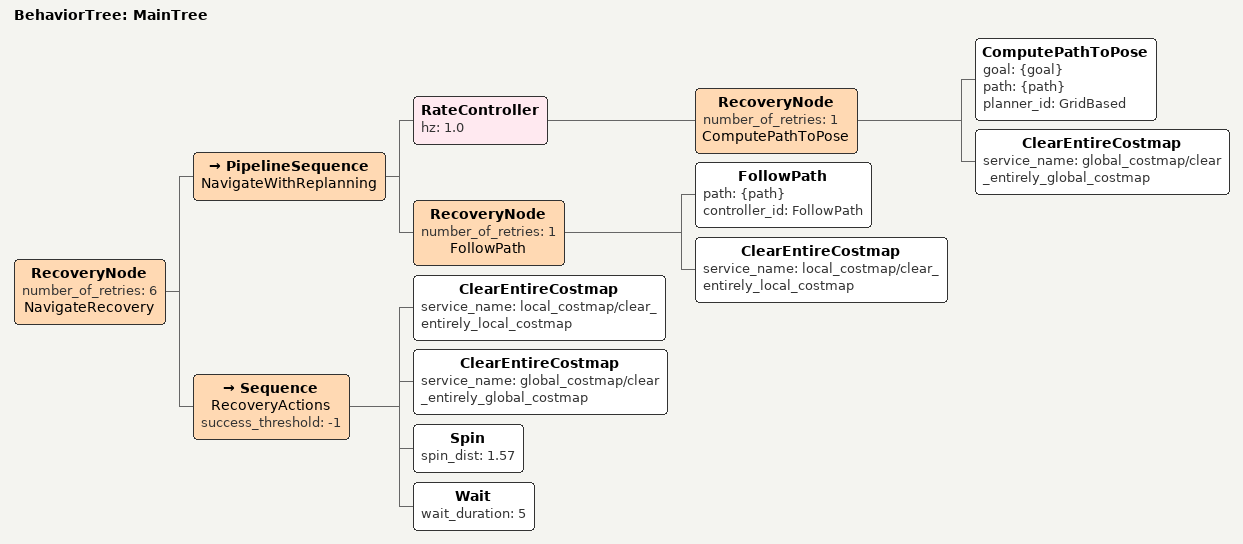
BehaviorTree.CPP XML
<!-- navigate_w_replanning_and_recovery.xml -->
<!--  BehaviorTree.CPP 4.x 兼容版 -->
<root BTCPP_format="4" main_tree_to_execute="MainTree">
  <BehaviorTree ID="MainTree">
    <RecoveryNode number_of_retries="6" name="NavigateRecovery">
      <PipelineSequence name="NavigateWithReplanning">
        <RateController hz="1.0">
          <RecoveryNode number_of_retries="1" name="ComputePathToPose">
            <ComputePathToPose goal="{goal}" path="{path}" planner_id="GridBased"/>
            <ClearEntireCostmap service_name="global_costmap/clear_entirely_global_costmap"/>
          </RecoveryNode>
        </RateController>

        <RecoveryNode number_of_retries="1" name="FollowPath">
          <FollowPath path="{path}" controller_id="FollowPath"/>
          <ClearEntireCostmap service_name="local_costmap/clear_entirely_local_costmap"/>
        </RecoveryNode>
      </PipelineSequence>

      <!-- 4.x 把 SequenceStar 合并到 Sequence，success_threshold="-1" 等价于原 STAR 模式 -->
      <Sequence name="RecoveryActions" success_threshold="-1">
        <ClearEntireCostmap service_name="local_costmap/clear_entirely_local_costmap"/>
        <ClearEntireCostmap service_name="global_costmap/clear_entirely_global_costmap"/>
        <Spin spin_dist="1.57"/>
        <Wait wait_duration="5"/>
      </Sequence>
    </RecoveryNode>
  </BehaviorTree>
</root>
